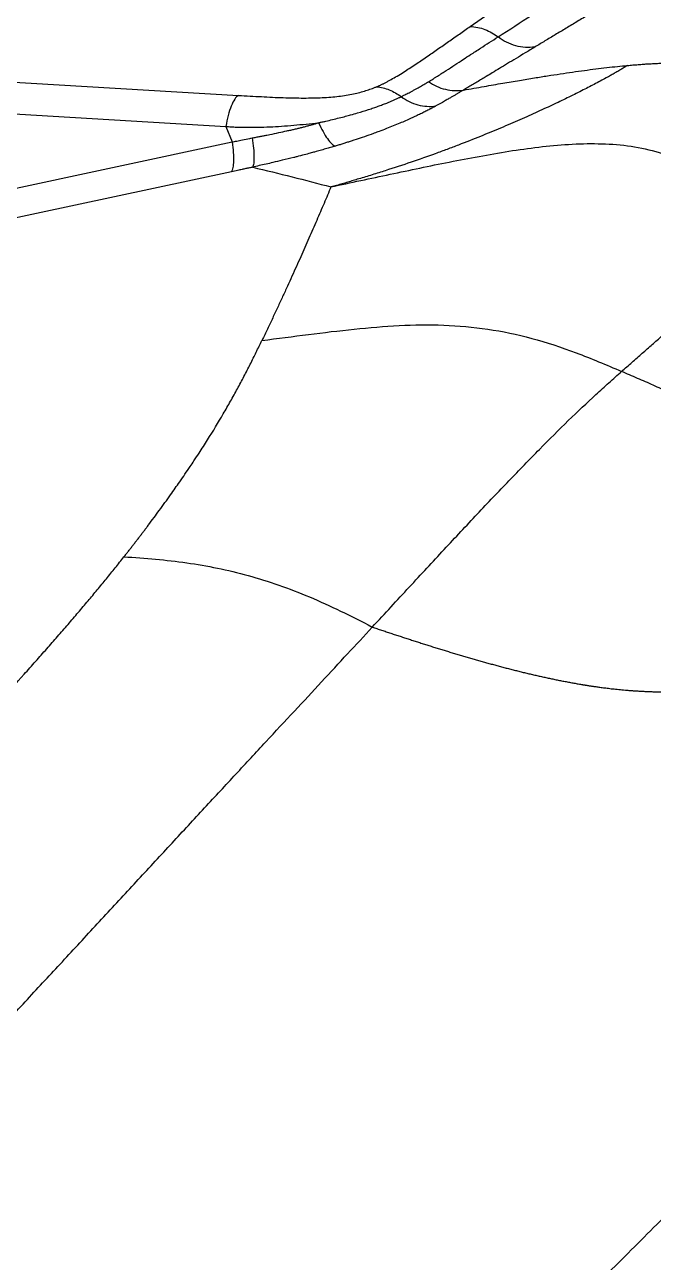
# Model space of a CAD drawing. Extents: x 0 to 84, y -21 to 126.
# Drawn here: x 56.06 to 62.35, y 55.96 to 68.35 of the extents above; entities that cross this region are included whole.
import ezdxf

# ---------------------------------------------------------------- set-up
doc = ezdxf.new("R2010")
doc.units = 0
doc.header["$MEASUREMENT"] = 0
doc.layers.add('1', color=4, linetype='Continuous')

# ---------------------------------------------------------------- blocks, each defined once
blk = doc.blocks.new('PRODIGY')
at = {"layer": '1', "color": 3, "linetype": 'Continuous', "lineweight": 25}
for p, q in [((60.517, 68.334), (61.144, 68.773)), ((52.791, 67.965), (58.197, 67.644)), ((52.664, 67.653), (58.07, 67.332)), ((58.07, 67.332), (58.134, 67.177)), ((55.153, 66.538), (58.134, 67.177)), ((58.128, 66.879), (55.147, 66.24))]:
    blk.add_line(p, q, dxfattribs=at)
for points, knots in [([(60.795, 68.23), (60.907, 68.302), (61.124, 68.442), (61.341, 68.582), (61.446, 68.649)], [0, 0, 0, 0, 0.516659, 1, 1, 1, 1]), ([(61.825, 68.526), (61.785, 68.502), (61.706, 68.455), (61.589, 68.384), (61.477, 68.317), (61.369, 68.252), (61.266, 68.189), (61.198, 68.149), (61.165, 68.129)], [0, 0, 0, 0, 0.1840969, 0.3611858, 0.5312951, 0.6944516, 0.8506795, 1, 1, 1, 1]), ([(59.579, 67.73), (59.582, 67.731), (59.59, 67.734), (59.6, 67.739), (59.612, 67.744), (59.623, 67.75), (59.635, 67.755), (59.647, 67.761), (59.659, 67.767), (59.672, 67.774), (59.684, 67.781), (59.697, 67.788), (59.711, 67.795), (59.74, 67.812), (59.787, 67.839), (59.848, 67.876), (59.908, 67.915), (59.965, 67.952), (60.023, 67.991), (60.098, 68.042), (60.19, 68.106), (60.299, 68.182), (60.408, 68.258), (60.48, 68.309), (60.517, 68.334)], [0, 0, 0, 0, 0.007934, 0.0163, 0.025101, 0.034337, 0.044008, 0.054117, 0.064663, 0.075647, 0.087069, 0.09893, 0.111231, 0.123971, 0.182008, 0.248997, 0.30844, 0.374097, 0.433742, 0.499294, 0.624499, 0.749656, 0.874858, 1, 1, 1, 1]), ([(60.517, 68.334), (60.566, 68.332), (60.616, 68.321), (60.711, 68.285), (60.756, 68.26), (60.795, 68.23)], [0, 0, 0, 0, 0.5, 0.5, 1, 1, 1, 1]), ([(60.098, 67.781), (60.105, 67.785), (60.12, 67.794), (60.142, 67.807), (60.165, 67.822), (60.195, 67.841), (60.233, 67.865), (60.291, 67.902), (60.362, 67.949), (60.443, 68.002), (60.529, 68.058), (60.645, 68.133), (60.736, 68.192), (60.795, 68.23)], [0, 0, 0, 0, 0.028016, 0.057985, 0.089918, 0.123818, 0.18594, 0.248048, 0.372941, 0.497288, 0.601295, 0.746809, 1, 1, 1, 1]), ([(61.165, 68.129), (61.101, 68.119), (61.035, 68.123), (60.908, 68.158), (60.848, 68.188), (60.795, 68.23)], [0, 0, 0, 0, 0.5, 0.5, 1, 1, 1, 1]), ([(61.165, 68.129), (61.132, 68.109), (61.069, 68.07), (60.977, 68.015), (60.891, 67.963), (60.812, 67.915), (60.741, 67.872), (60.682, 67.836), (60.631, 67.805), (60.584, 67.777), (60.537, 67.749), (60.492, 67.722), (60.463, 67.705), (60.449, 67.697)], [0, 0, 0, 0, 0.139712, 0.26986, 0.390451, 0.501486, 0.606117, 0.68911, 0.750419, 0.819642, 0.884304, 0.944419, 1, 1, 1, 1]), ([(62.091, 67.943), (62.085, 67.94), (62.073, 67.933), (62.056, 67.922), (62.038, 67.911), (62.02, 67.9), (62.002, 67.89), (61.984, 67.879), (61.965, 67.868), (61.947, 67.858), (61.928, 67.847), (61.909, 67.836), (61.859, 67.809), (61.776, 67.764), (61.648, 67.698), (61.51, 67.629), (61.358, 67.556), (61.195, 67.48), (61.017, 67.4), (60.826, 67.318), (60.621, 67.233), (60.438, 67.161), (60.285, 67.103), (60.129, 67.046), (59.925, 66.974), (59.711, 66.903), (59.535, 66.848), (59.427, 66.815), (59.345, 66.791), (59.29, 66.774), (59.235, 66.758), (59.179, 66.742), (59.141, 66.732), (59.122, 66.727)], [0, 0, 0, 0, 0.013558, 0.02697, 0.040236, 0.053358, 0.066335, 0.079168, 0.091859, 0.104407, 0.116812, 0.129077, 0.141201, 0.21163, 0.277476, 0.344905, 0.408348, 0.472718, 0.533792, 0.595068, 0.653964, 0.712421, 0.741312, 0.770091, 0.826905, 0.884303, 0.912801, 0.941665, 0.953213, 0.964817, 0.97648, 0.988207, 1, 1, 1, 1]), ([(60.449, 67.697), (60.518, 67.709), (60.648, 67.732), (60.835, 67.765), (61.003, 67.793), (61.153, 67.818), (61.289, 67.84), (61.416, 67.859), (61.539, 67.877), (61.657, 67.894), (61.771, 67.909), (61.881, 67.922), (61.987, 67.934), (62.057, 67.94), (62.091, 67.943)], [0, 0, 0, 0, 0.125359, 0.239347, 0.341864, 0.433076, 0.513308, 0.590466, 0.665092, 0.737158, 0.806659, 0.873609, 0.93804, 1, 1, 1, 1]), ([(62.091, 67.943), (62.108, 67.945), (62.144, 67.948), (62.197, 67.952), (62.249, 67.956), (62.301, 67.96), (62.353, 67.962), (62.404, 67.965), (62.454, 67.967), (62.504, 67.968), (62.553, 67.969), (62.601, 67.969), (62.649, 67.969), (62.697, 67.968), (62.744, 67.967), (62.832, 67.963), (62.962, 67.953), (63.088, 67.936), (63.172, 67.921), (63.214, 67.912), (63.258, 67.902), (63.306, 67.891), (63.355, 67.878), (63.407, 67.863), (63.442, 67.852), (63.46, 67.846)], [0, 0, 0, 0, 0.038202, 0.076046, 0.113525, 0.150635, 0.187369, 0.223726, 0.259704, 0.295303, 0.330525, 0.365373, 0.399852, 0.433969, 0.467731, 0.501147, 0.624886, 0.75058, 0.779794, 0.81121, 0.84478, 0.880463, 0.918233, 0.958077, 1, 1, 1, 1]), ([(58.197, 67.644), (58.236, 67.642), (58.312, 67.637), (58.425, 67.631), (58.536, 67.625), (58.644, 67.621), (58.748, 67.618), (58.849, 67.617), (58.944, 67.618), (59.036, 67.621), (59.121, 67.626), (59.202, 67.635), (59.278, 67.645), (59.349, 67.658), (59.414, 67.674), (59.463, 67.688), (59.5, 67.7), (59.527, 67.709), (59.553, 67.719), (59.57, 67.726), (59.579, 67.73)], [0, 0, 0, 0, 0.07311, 0.143535, 0.211963, 0.277959, 0.342719, 0.401268, 0.459029, 0.513206, 0.567182, 0.621147, 0.677016, 0.736202, 0.797001, 0.863072, 0.894843, 0.928233, 0.963275, 1, 1, 1, 1]), ([(59.824, 67.631), (59.829, 67.633), (59.838, 67.638), (59.854, 67.645), (59.872, 67.655), (59.893, 67.665), (59.916, 67.677), (59.942, 67.691), (59.977, 67.71), (60.017, 67.733), (60.06, 67.758), (60.086, 67.773), (60.098, 67.781)], [0, 0, 0, 0, 0.04005, 0.0903713, 0.1507078, 0.2209323, 0.3013106, 0.3925638, 0.4951772, 0.6818923, 0.8501102, 1, 1, 1, 1]), ([(60.098, 67.781), (60.15, 67.745), (60.208, 67.719), (60.328, 67.69), (60.39, 67.687), (60.449, 67.697)], [0, 0, 0, 0, 0.5, 0.5, 1, 1, 1, 1]), ([(60.449, 67.697), (60.441, 67.692), (60.423, 67.682), (60.397, 67.666), (60.371, 67.651), (60.345, 67.636), (60.317, 67.619), (60.285, 67.601), (60.254, 67.583), (60.217, 67.562), (60.191, 67.548), (60.173, 67.538)], [0, 0, 0, 0, 0.101936, 0.202558, 0.302034, 0.400488, 0.498004, 0.617893, 0.747279, 0.825673, 1, 1, 1, 1]), ([(58.197, 67.644), (58.184, 67.636), (58.171, 67.623), (58.147, 67.587), (58.135, 67.564), (58.113, 67.51), (58.103, 67.478), (58.085, 67.409), (58.077, 67.372), (58.07, 67.332)], [0, 0, 0, 0, 0.25, 0.25, 0.5, 0.5, 0.75, 0.75, 1, 1, 1, 1]), ([(58.999, 67.37), (59, 67.37), (59, 67.37), (59.001, 67.371), (59.002, 67.371), (59.005, 67.371), (59.01, 67.372), (59.02, 67.375), (59.041, 67.379), (59.082, 67.388), (59.162, 67.407), (59.245, 67.428), (59.327, 67.45), (59.406, 67.473), (59.482, 67.496), (59.548, 67.518), (59.595, 67.535), (59.639, 67.551), (59.678, 67.566), (59.711, 67.58), (59.741, 67.592), (59.77, 67.605), (59.798, 67.618), (59.815, 67.626), (59.824, 67.631)], [0, 0, 0, 0, 0.000476, 0.000949, 0.001896, 0.003792, 0.007581, 0.015154, 0.030283, 0.060468, 0.120597, 0.240453, 0.290087, 0.361074, 0.483517, 0.548325, 0.608644, 0.672973, 0.736563, 0.787449, 0.839241, 0.891942, 0.945536, 1, 1, 1, 1]), ([(59.824, 67.631), (59.876, 67.593), (59.933, 67.564), (60.052, 67.533), (60.114, 67.529), (60.173, 67.538)], [0, 0, 0, 0, 0.5, 0.5, 1, 1, 1, 1]), ([(60.173, 67.538), (60.168, 67.535), (60.158, 67.53), (60.144, 67.523), (60.132, 67.516), (60.122, 67.511), (60.113, 67.506), (60.107, 67.503), (60.09, 67.494), (60.062, 67.48), (60.019, 67.458), (59.974, 67.437), (59.907, 67.406), (59.813, 67.364), (59.702, 67.32), (59.614, 67.286), (59.562, 67.267), (59.506, 67.247), (59.439, 67.223), (59.369, 67.2), (59.315, 67.182), (59.279, 67.171), (59.241, 67.159), (59.204, 67.147), (59.178, 67.14), (59.166, 67.136)], [0, 0, 0, 0, 0.025998, 0.048848, 0.068547, 0.085098, 0.098499, 0.108752, 0.115857, 0.177242, 0.234208, 0.296359, 0.355295, 0.479429, 0.606534, 0.671087, 0.7104, 0.736222, 0.804507, 0.867686, 0.894143, 0.920601, 0.947063, 0.973531, 1, 1, 1, 1]), ([(58.07, 67.332), (58.075, 67.332), (58.08, 67.331), (58.089, 67.331), (58.093, 67.331), (58.106, 67.33), (58.115, 67.329), (58.141, 67.328), (58.158, 67.327), (58.211, 67.326), (58.247, 67.325), (58.357, 67.324), (58.432, 67.326), (58.588, 67.332), (58.668, 67.338), (58.832, 67.352), (58.916, 67.361), (58.999, 67.37)], [0, 0, 0, 0, 0.015625, 0.015625, 0.03125, 0.03125, 0.0625, 0.0625, 0.125, 0.125, 0.25, 0.25, 0.5, 0.5, 0.75, 0.75, 1, 1, 1, 1]), ([(58.334, 67.218), (58.348, 67.22), (58.374, 67.225), (58.412, 67.233), (58.448, 67.24), (58.48, 67.246), (58.531, 67.256), (58.598, 67.27), (58.668, 67.285), (58.72, 67.297), (58.758, 67.305), (58.795, 67.314), (58.831, 67.323), (58.867, 67.332), (58.901, 67.342), (58.935, 67.351), (58.967, 67.36), (58.989, 67.367), (58.999, 67.37)], [0, 0, 0, 0, 0.06097, 0.117946, 0.170941, 0.219971, 0.265055, 0.39764, 0.518797, 0.576335, 0.632761, 0.688112, 0.742427, 0.795747, 0.848117, 0.899583, 0.950194, 1, 1, 1, 1]), ([(58.999, 67.37), (59.014, 67.338), (59.028, 67.308), (59.058, 67.254), (59.072, 67.231), (59.101, 67.19), (59.115, 67.173), (59.142, 67.148), (59.154, 67.14), (59.166, 67.136)], [0, 0, 0, 0, 0.25, 0.25, 0.5, 0.5, 0.75, 0.75, 1, 1, 1, 1]), ([(58.134, 67.177), (58.139, 67.14), (58.142, 67.105), (58.147, 67.041), (58.147, 67.012), (58.146, 66.96), (58.144, 66.938), (58.138, 66.902), (58.133, 66.888), (58.128, 66.879)], [0, 0, 0, 0, 0.25, 0.25, 0.5, 0.5, 0.75, 0.75, 1, 1, 1, 1]), ([(58.134, 67.177), (58.149, 67.18), (58.183, 67.187), (58.242, 67.199), (58.293, 67.21), (58.326, 67.216), (58.334, 67.218)], [0, 0, 0, 0, 0.230226, 0.507596, 0.876295, 1, 1, 1, 1]), ([(58.334, 67.218), (58.34, 67.181), (58.344, 67.147), (58.35, 67.084), (58.351, 67.055), (58.352, 67.004), (58.351, 66.982), (58.347, 66.947), (58.343, 66.934), (58.339, 66.925)], [0, 0, 0, 0, 0.25, 0.25, 0.5, 0.5, 0.75, 0.75, 1, 1, 1, 1]), ([(59.166, 67.136), (59.158, 67.134), (59.142, 67.129), (59.118, 67.122), (59.093, 67.114), (59.068, 67.107), (59.042, 67.1), (59.015, 67.092), (58.987, 67.084), (58.954, 67.075), (58.909, 67.063), (58.85, 67.047), (58.795, 67.033), (58.722, 67.014), (58.642, 66.995), (58.55, 66.973), (58.473, 66.955), (58.405, 66.94), (58.361, 66.93), (58.339, 66.925)], [0, 0, 0, 0, 0.029231, 0.059207, 0.0899279, 0.1213927, 0.1535995, 0.1865455, 0.2202261, 0.254635, 0.3084998, 0.3812634, 0.4702877, 0.5070042, 0.6433254, 0.756007, 0.8394792, 0.9209399, 1, 1, 1, 1]), ([(59.122, 66.727), (59.222, 66.748), (59.321, 66.77), (59.519, 66.812), (59.617, 66.833), (59.913, 66.896), (60.109, 66.937), (60.406, 66.996), (60.505, 67.015), (60.703, 67.051), (60.803, 67.069), (61.002, 67.1), (61.102, 67.114), (61.301, 67.138), (61.401, 67.147), (61.6, 67.159), (61.699, 67.162), (61.895, 67.158), (61.993, 67.152), (62.186, 67.126), (62.28, 67.107), (62.465, 67.056), (62.554, 67.024), (62.727, 66.947), (62.81, 66.902), (62.969, 66.804), (63.046, 66.75), (63.195, 66.636), (63.267, 66.576), (63.407, 66.453), (63.476, 66.389), (63.544, 66.325)], [0, 0, 0, 0, 0.0625, 0.0625, 0.125, 0.125, 0.25, 0.25, 0.3125, 0.3125, 0.375, 0.375, 0.4375, 0.4375, 0.5, 0.5, 0.5625, 0.5625, 0.625, 0.625, 0.6875, 0.6875, 0.75, 0.75, 0.8125, 0.8125, 0.875, 0.875, 0.9375, 0.9375, 1, 1, 1, 1]), ([(58.339, 66.925), (58.328, 66.922), (58.305, 66.917), (58.269, 66.91), (58.23, 66.901), (58.183, 66.891), (58.148, 66.884), (58.128, 66.879)], [0, 0, 0, 0, 0.157678, 0.326028, 0.50506, 0.713035, 1, 1, 1, 1]), ([(58.339, 66.925), (58.471, 66.893), (58.603, 66.861), (58.864, 66.795), (58.994, 66.761), (59.122, 66.727)], [0, 0, 0, 0, 0.5, 0.5, 1, 1, 1, 1]), ([(59.122, 66.727), (59.1, 66.673), (59.077, 66.618), (59.041, 66.534), (59.029, 66.506), (59.005, 66.449), (58.992, 66.421), (58.955, 66.333), (58.929, 66.274), (58.876, 66.153), (58.848, 66.091), (58.806, 65.996), (58.791, 65.964), (58.762, 65.899), (58.747, 65.866), (58.717, 65.8), (58.702, 65.766), (58.671, 65.698), (58.655, 65.663), (58.623, 65.594), (58.606, 65.558), (58.573, 65.487), (58.556, 65.451), (58.522, 65.378), (58.504, 65.341), (58.469, 65.266), (58.45, 65.228), (58.432, 65.189)], [0, 0, 0, 0, 0.125, 0.125, 0.1875, 0.1875, 0.25, 0.25, 0.375, 0.375, 0.5, 0.5, 0.5625, 0.5625, 0.625, 0.625, 0.6875, 0.6875, 0.75, 0.75, 0.8125, 0.8125, 0.875, 0.875, 0.9375, 0.9375, 1, 1, 1, 1]), ([(62.031, 64.879), (62.066, 64.91), (62.101, 64.941), (62.17, 65.001), (62.204, 65.031), (62.271, 65.091), (62.305, 65.12), (62.371, 65.178), (62.403, 65.207), (62.5, 65.292), (62.563, 65.348), (62.687, 65.458), (62.747, 65.512), (62.865, 65.619), (62.923, 65.671), (63.036, 65.775), (63.091, 65.826), (63.199, 65.927), (63.251, 65.977), (63.355, 66.077), (63.405, 66.127), (63.455, 66.177)], [0, 0, 0, 0, 0.0625, 0.0625, 0.125, 0.125, 0.1875, 0.1875, 0.25, 0.25, 0.375, 0.375, 0.5, 0.5, 0.625, 0.625, 0.75, 0.75, 0.875, 0.875, 1, 1, 1, 1]), ([(58.432, 65.189), (58.588, 65.21), (58.743, 65.23), (59.05, 65.269), (59.202, 65.287), (59.505, 65.318), (59.656, 65.331), (59.954, 65.346), (60.103, 65.348), (60.398, 65.337), (60.545, 65.324), (60.839, 65.281), (60.985, 65.25), (61.279, 65.171), (61.427, 65.122), (61.651, 65.037), (61.726, 65.007), (61.877, 64.945), (61.954, 64.912), (62.031, 64.879)], [0, 0, 0, 0, 0.125, 0.125, 0.25, 0.25, 0.375, 0.375, 0.5, 0.5, 0.625, 0.625, 0.75, 0.75, 0.875, 0.875, 0.9375, 0.9375, 1, 1, 1, 1]), ([(57.051, 63.023), (57.059, 63.032), (57.074, 63.052), (57.097, 63.081), (57.119, 63.11), (57.142, 63.139), (57.164, 63.168), (57.187, 63.197), (57.209, 63.226), (57.231, 63.255), (57.253, 63.284), (57.275, 63.313), (57.327, 63.382), (57.409, 63.493), (57.513, 63.637), (57.615, 63.783), (57.693, 63.896), (57.756, 63.991), (57.815, 64.081), (57.917, 64.239), (58.021, 64.412), (58.118, 64.581), (58.187, 64.706), (58.252, 64.829), (58.305, 64.932), (58.345, 65.012), (58.374, 65.072), (58.403, 65.131), (58.422, 65.17), (58.432, 65.189)], [0, 0, 0, 0, 0.010709, 0.021497, 0.032365, 0.043317, 0.054353, 0.065475, 0.076683, 0.087978, 0.099359, 0.110825, 0.122373, 0.181059, 0.246378, 0.303527, 0.371245, 0.39806, 0.433823, 0.49662, 0.62238, 0.685218, 0.748108, 0.810723, 0.87398, 0.905954, 0.936975, 0.968415, 1, 1, 1, 1]), ([(59.536, 62.319), (59.663, 62.456), (59.786, 62.589), (60.025, 62.848), (60.141, 62.974), (60.368, 63.217), (60.478, 63.335), (60.64, 63.507), (60.694, 63.564), (60.799, 63.675), (60.852, 63.73), (60.956, 63.839), (61.007, 63.892), (61.109, 63.997), (61.159, 64.048), (61.307, 64.199), (61.404, 64.295), (61.592, 64.479), (61.684, 64.565), (61.817, 64.688), (61.861, 64.727), (61.947, 64.804), (61.989, 64.842), (62.031, 64.879)], [0, 0, 0, 0, 0.125, 0.125, 0.25, 0.25, 0.375, 0.375, 0.4375, 0.4375, 0.5, 0.5, 0.5625, 0.5625, 0.625, 0.625, 0.75, 0.75, 0.875, 0.875, 0.9375, 0.9375, 1, 1, 1, 1]), ([(62.659, 64.601), (62.608, 64.624), (62.557, 64.647), (62.454, 64.694), (62.401, 64.717), (62.296, 64.764), (62.243, 64.787), (62.138, 64.833), (62.084, 64.856), (62.031, 64.879)], [0, 0, 0, 0, 0.25, 0.25, 0.5, 0.5, 0.75, 0.75, 1, 1, 1, 1]), ([(53.045, 58.433), (53.059, 58.449), (53.087, 58.483), (53.129, 58.533), (53.172, 58.583), (53.215, 58.634), (53.258, 58.686), (53.302, 58.738), (53.347, 58.79), (53.392, 58.843), (53.438, 58.896), (53.484, 58.95), (53.53, 59.004), (53.577, 59.059), (53.702, 59.205), (53.91, 59.445), (54.198, 59.774), (54.486, 60.1), (54.766, 60.415), (55.043, 60.723), (55.307, 61.018), (55.566, 61.306), (55.815, 61.582), (56.015, 61.805), (56.167, 61.976), (56.279, 62.102), (56.387, 62.225), (56.492, 62.347), (56.594, 62.466), (56.675, 62.562), (56.738, 62.637), (56.784, 62.693), (56.83, 62.748), (56.875, 62.803), (56.92, 62.858), (56.964, 62.913), (57.008, 62.968), (57.037, 63.004), (57.051, 63.023)], [0, 0, 0, 0, 0.009665, 0.019413, 0.029241, 0.039149, 0.049137, 0.059204, 0.06935, 0.079574, 0.089876, 0.100257, 0.110717, 0.121256, 0.131876, 0.194869, 0.259786, 0.321208, 0.383646, 0.443443, 0.504674, 0.56354, 0.625151, 0.685859, 0.716633, 0.747237, 0.778189, 0.809371, 0.840536, 0.872232, 0.887552, 0.903061, 0.918753, 0.934622, 0.950671, 0.966909, 0.983348, 1, 1, 1, 1]), ([(57.051, 63.023), (57.157, 63.016), (57.263, 63.009), (57.472, 62.989), (57.575, 62.977), (57.782, 62.948), (57.884, 62.93), (58.089, 62.888), (58.191, 62.864), (58.395, 62.807), (58.497, 62.775), (58.702, 62.704), (58.805, 62.664), (59.011, 62.577), (59.115, 62.53), (59.324, 62.429), (59.43, 62.375), (59.536, 62.319)], [0, 0, 0, 0, 0.125, 0.125, 0.25, 0.25, 0.375, 0.375, 0.5, 0.5, 0.625, 0.625, 0.75, 0.75, 0.875, 0.875, 1, 1, 1, 1]), ([(54.46, 56.852), (54.568, 56.966), (54.677, 57.082), (54.896, 57.317), (55.007, 57.435), (55.231, 57.674), (55.344, 57.795), (55.571, 58.039), (55.686, 58.163), (55.917, 58.411), (56.033, 58.536), (56.266, 58.787), (56.383, 58.913), (56.617, 59.166), (56.733, 59.292), (56.965, 59.543), (57.08, 59.667), (57.308, 59.914), (57.421, 60.036), (57.642, 60.275), (57.751, 60.393), (57.965, 60.624), (58.069, 60.736), (58.273, 60.957), (58.373, 61.064), (58.665, 61.38), (58.851, 61.579), (59.117, 61.866), (59.203, 61.959), (59.372, 62.142), (59.455, 62.231), (59.536, 62.319)], [0, 0, 0, 0, 0.0625, 0.0625, 0.125, 0.125, 0.1875, 0.1875, 0.25, 0.25, 0.3125, 0.3125, 0.375, 0.375, 0.4375, 0.4375, 0.5, 0.5, 0.5625, 0.5625, 0.625, 0.625, 0.6875, 0.6875, 0.75, 0.75, 0.875, 0.875, 0.9375, 0.9375, 1, 1, 1, 1]), ([(59.536, 62.319), (59.552, 62.314), (59.582, 62.303), (59.629, 62.288), (59.675, 62.273), (59.721, 62.257), (59.767, 62.242), (59.814, 62.227), (59.86, 62.212), (59.906, 62.197), (59.953, 62.182), (59.999, 62.167), (60.046, 62.152), (60.092, 62.137), (60.138, 62.123), (60.184, 62.108), (60.231, 62.094), (60.277, 62.08), (60.323, 62.066), (60.37, 62.052), (60.416, 62.038), (60.462, 62.024), (60.508, 62.011), (60.554, 61.998), (60.6, 61.985), (60.646, 61.972), (60.692, 61.959), (60.738, 61.946), (60.784, 61.934), (60.83, 61.921), (60.876, 61.909), (60.922, 61.897), (60.968, 61.886), (61.013, 61.874), (61.059, 61.863), (61.104, 61.852), (61.15, 61.842), (61.195, 61.831), (61.24, 61.821), (61.286, 61.811), (61.331, 61.802), (61.375, 61.792), (61.42, 61.783), (61.465, 61.775), (61.509, 61.766), (61.554, 61.758), (61.598, 61.75), (61.627, 61.745), (61.643, 61.743), (61.645, 61.742), (61.649, 61.742), (61.654, 61.741), (61.66, 61.74), (61.668, 61.739), (61.678, 61.737), (61.689, 61.735), (61.701, 61.733), (61.715, 61.731), (61.73, 61.729), (61.746, 61.726), (61.764, 61.724), (61.783, 61.721), (61.804, 61.718), (61.826, 61.715), (61.85, 61.712), (61.875, 61.709), (61.901, 61.706), (61.928, 61.702), (61.957, 61.699), (61.987, 61.696), (62.019, 61.693), (62.052, 61.69), (62.086, 61.687), (62.121, 61.684), (62.157, 61.681), (62.195, 61.679), (62.233, 61.677), (62.273, 61.675), (62.314, 61.673), (62.356, 61.672), (62.399, 61.671), (62.443, 61.671), (62.487, 61.672), (62.533, 61.672), (62.579, 61.674), (62.626, 61.676), (62.674, 61.679), (62.723, 61.683), (62.772, 61.687), (62.822, 61.693), (62.873, 61.699), (62.924, 61.706), (62.975, 61.715), (63.027, 61.724), (63.079, 61.735), (63.132, 61.747), (63.184, 61.76), (63.237, 61.774), (63.289, 61.789), (63.342, 61.806), (63.376, 61.818), (63.394, 61.824)], [0, 0, 0, 0, 0.011014, 0.022027, 0.03304, 0.044054, 0.055067, 0.06608, 0.077092, 0.088102, 0.099109, 0.110112, 0.12111, 0.132103, 0.143091, 0.154073, 0.165049, 0.17602, 0.186985, 0.197946, 0.208901, 0.219852, 0.230799, 0.241742, 0.252683, 0.26362, 0.274555, 0.285489, 0.296422, 0.307353, 0.318284, 0.329215, 0.340145, 0.351076, 0.362004, 0.372929, 0.383851, 0.394767, 0.405678, 0.416582, 0.427479, 0.438369, 0.449251, 0.460124, 0.47099, 0.481848, 0.492698, 0.503541, 0.503722, 0.504261, 0.505158, 0.506413, 0.508026, 0.509997, 0.512325, 0.515011, 0.518054, 0.521454, 0.525211, 0.529325, 0.533796, 0.538623, 0.543806, 0.549346, 0.555241, 0.561493, 0.568101, 0.575065, 0.582385, 0.590062, 0.598095, 0.606484, 0.615228, 0.624324, 0.633772, 0.643571, 0.653717, 0.664211, 0.675051, 0.686235, 0.697762, 0.70963, 0.721841, 0.734392, 0.747284, 0.760518, 0.774095, 0.788016, 0.802284, 0.816901, 0.831869, 0.847186, 0.862846, 0.878848, 0.895185, 0.911854, 0.92885, 0.946167, 0.963802, 0.981748, 1, 1, 1, 1]), ([(66.006, 59.959), (65.948, 59.902), (65.89, 59.844), (65.774, 59.728), (65.716, 59.67), (65.6, 59.553), (65.542, 59.495), (65.424, 59.377), (65.364, 59.317), (65.243, 59.196), (65.182, 59.135), (65.057, 59.011), (64.995, 58.948), (64.869, 58.822), (64.806, 58.759), (64.679, 58.632), (64.615, 58.568), (64.486, 58.439), (64.421, 58.374), (64.288, 58.241), (64.22, 58.173), (64.082, 58.035), (64.012, 57.965), (63.871, 57.825), (63.8, 57.753), (63.656, 57.609), (63.584, 57.537), (63.436, 57.389), (63.362, 57.315), (63.134, 57.087), (62.976, 56.929), (62.654, 56.607), (62.488, 56.442), (62.151, 56.104), (61.979, 55.932), (61.629, 55.582), (61.452, 55.405), (61.094, 55.047), (60.914, 54.867), (60.553, 54.506), (60.373, 54.326), (60.013, 53.966), (59.833, 53.787), (59.477, 53.43), (59.3, 53.253), (58.949, 52.902), (58.775, 52.728), (58.601, 52.554)], [0, 0, 0, 0, 0.03125, 0.03125, 0.0625, 0.0625, 0.09375, 0.09375, 0.125, 0.125, 0.15625, 0.15625, 0.1875, 0.1875, 0.21875, 0.21875, 0.25, 0.25, 0.28125, 0.28125, 0.3125, 0.3125, 0.34375, 0.34375, 0.375, 0.375, 0.40625, 0.40625, 0.4375, 0.4375, 0.5, 0.5, 0.5625, 0.5625, 0.625, 0.625, 0.6875, 0.6875, 0.75, 0.75, 0.8125, 0.8125, 0.875, 0.875, 0.9375, 0.9375, 1, 1, 1, 1]), ([(58.601, 52.554), (58.413, 52.742), (58.045, 53.111), (57.487, 53.67), (56.95, 54.211), (56.502, 54.668), (56.155, 55.024), (55.892, 55.297), (55.646, 55.555), (55.455, 55.758), (55.314, 55.908), (55.219, 56.011), (55.125, 56.112), (55.034, 56.211), (54.946, 56.308), (54.86, 56.403), (54.775, 56.496), (54.694, 56.588), (54.614, 56.677), (54.536, 56.765), (54.485, 56.823), (54.46, 56.852)], [0, 0, 0, 0, 0.1328602, 0.260647, 0.3952376, 0.514118, 0.5810885, 0.6443178, 0.7039728, 0.7602131, 0.7843247, 0.8079429, 0.8310785, 0.853742, 0.8759437, 0.8976937, 0.9190016, 0.9398771, 0.9603295, 0.9803676, 1, 1, 1, 1])]:
    blk.add_open_spline(points, degree=3, knots=knots, dxfattribs=at)
blk.add_open_spline([(59.579, 67.73), (59.622, 67.726), (59.708, 67.705), (59.788, 67.659), (59.824, 67.631)], degree=3, dxfattribs=at)

msp = doc.modelspace()

# ---------------------------------------------------------------- block references
at = {"layer": '1'}
msp.add_blockref('PRODIGY', (0, 0), dxfattribs=at)

doc.saveas('drawing.dxf')
